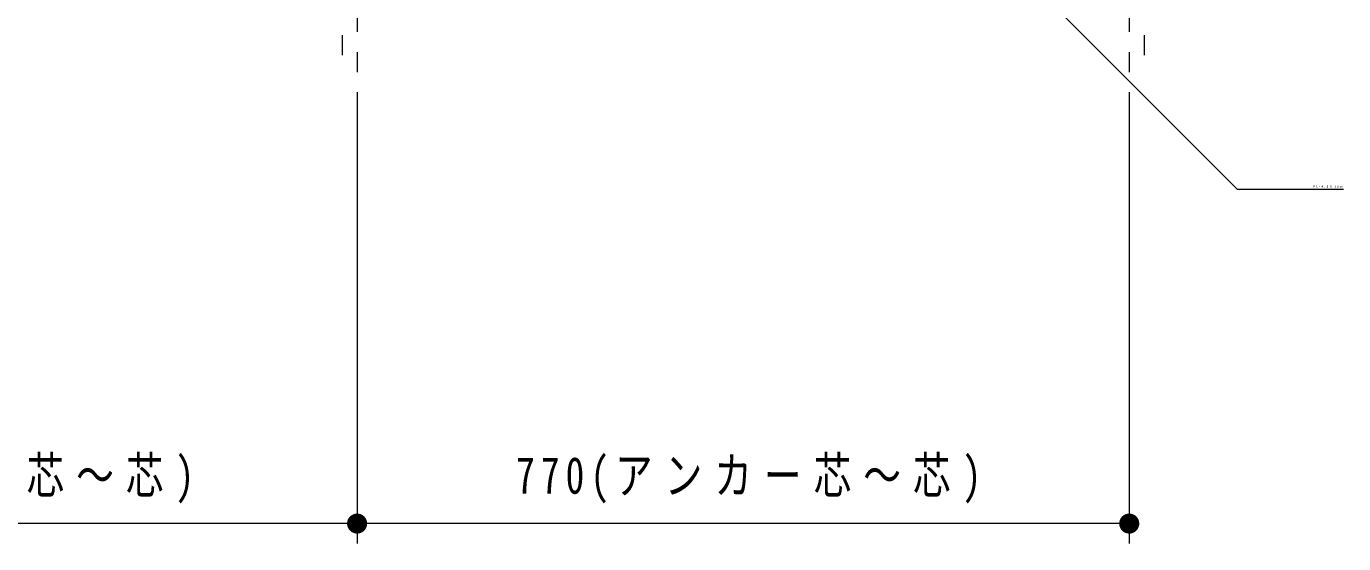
# Model space of a CAD drawing. Units: millimetres on the paper, scale 1:20. Extents: x -365 to 0, y 0 to 257.
# Drawn here: x -275.6 to -209.9, y 79.9 to 105.7 of the extents above; entities that cross this region are included whole.
import ezdxf

# ---------------------------------------------------------------- set-up
doc = ezdxf.new("R2010")
doc.units = ezdxf.units.MM
doc.linetypes.add('USER2', pattern=[6, 3, -1, 1, -1])
doc.layers.add('LY_1', color=7, linetype='Continuous', lineweight=25)
doc.styles.add('ＭＳ ゴシック', font='')
doc.styles.get('ＭＳ ゴシック').set_extended_font_data('MS Gothic')

# ---------------------------------------------------------------- blocks, each defined once
blk = doc.blocks.new('filled_dot')
at = {"color": 0, "linetype": 'Continuous', "lineweight": -2, "const_width": 1.25}
blk.add_lwpolyline([(-0.625, 0, 1), (0.625, 0, 1)], format="xyb", close=True, dxfattribs=at)

msp = doc.modelspace()

# ---------------------------------------------------------------- linework, layer by layer
at = {"layer": 'LY_1', "linetype": 'USER2', "lineweight": 13}
for p, q in [((-259.846, 145.276), (-259.846, 103.345)), ((-219.846, 145.276), (-219.846, 103.345)), ((-259.096, 108.435), (-259.096, 103.435)), ((-220.596, 108.435), (-220.596, 103.435))]:
    msp.add_line(p, q, dxfattribs=at)
at = {"layer": 'LY_1', "lineweight": 13}
for p, q in [((-259.096, 102.435), (-259.096, 79.935)), ((-220.596, 102.435), (-220.596, 79.935)), ((-259.096, 80.935), (-299.096, 80.935)), ((-220.596, 80.935), (-259.096, 80.935))]:
    msp.add_line(p, q, dxfattribs=at)
msp.add_lwpolyline([(-239.846, 122.234), (-215.21, 97.598), (-209.905, 97.598)], dxfattribs=at)

# ---------------------------------------------------------------- block references
at = {"layer": 'LY_1', "lineweight": 13, "xscale": 0.4, "yscale": 0.4, "rotation": 180}
for p in [(-259.096, 80.935), (-220.596, 80.935)]:
    msp.add_blockref('filled_dot', p, dxfattribs=at)

# ---------------------------------------------------------------- texts
at = {"layer": 'LY_1', "style": 'ＭＳ ゴシック'}
for s, insert, char_height, attachment_point in [('\\T1.5;\\W1.1;PL-4.5Ｘ38ｗ', (-211.405, 97.731), 0.11, 4), ('\\T1.32;\\W0.75;800(アンカー芯～芯)', (-278.666, 81.935), 1.833, 8), ('\\T1.32;\\W0.75;770(アンカー芯～芯)', (-239.422, 81.935), 1.833, 8)]:
    msp.add_mtext(s, dxfattribs=dict(at, insert=insert, char_height=char_height, attachment_point=attachment_point))

doc.saveas('drawing.dxf')
